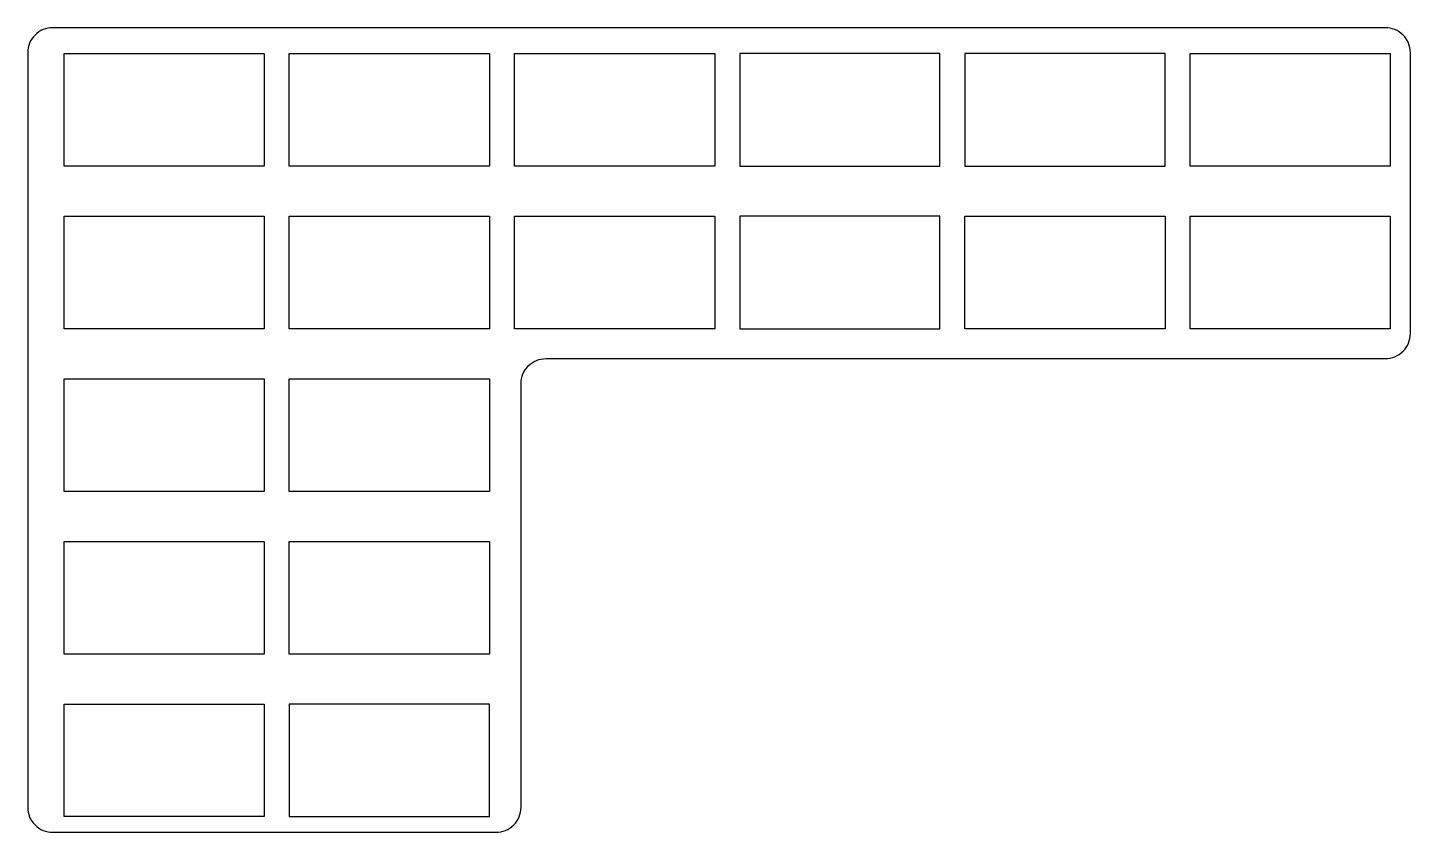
# Model space of a CAD drawing. Header units: millimetres. Extents: x -61 to 49, y -59 to 5.
import ezdxf

# ---------------------------------------------------------------- set-up
doc = ezdxf.new("R2010")
doc.units = ezdxf.units.MM
doc.layers.get('0').update_dxf_attribs({"linetype": 'CONTINUOUS'})

msp = doc.modelspace()

# ---------------------------------------------------------------- linework, layer by layer
for p, q in [((-4.23, 3.33), (-4.23, -5.67)), ((11.77, 3.33), (-4.23, 3.33)), ((11.77, -5.67), (11.77, 3.33)), ((13.77, 3.33), (13.77, -5.67)), ((29.77, 3.33), (13.77, 3.33)), ((29.77, -5.67), (29.77, 3.33)), ((-4.23, -5.67), (11.77, -5.67)), ((13.77, -5.67), (29.77, -5.67)), ((11.77, -9.67), (-4.23, -9.67)), ((-4.23, -9.67), (-4.23, -18.67)), ((11.77, -18.67), (11.77, -9.67)), ((-4.23, -18.67), (11.77, -18.67)), ((-40.23, -48.67), (-40.23, -57.67)), ((-24.23, -48.67), (-40.23, -48.67)), ((-24.23, -57.67), (-24.23, -48.67)), ((-40.23, -57.67), (-24.23, -57.67))]:
    msp.add_line(p, q)
msp.add_lwpolyline([(-61.14, 3.4), (-61.14, -56.92, 0.414214), (-59.14, -58.92), (-23.71, -58.92, 0.414214), (-21.71, -56.92), (-21.71, -23.05, -0.414214), (-19.71, -21.05), (47.38, -21.05, 0.414214), (49.38, -19.05), (49.38, 3.4, 0.414214), (47.38, 5.4), (-59.14, 5.4, 0.414214)], format="xyb", close=True)
for points in [[(-42.23, 3.33), (-42.23, -5.67), (-58.23, -5.67), (-58.23, 3.33)], [(-24.23, 3.33), (-24.23, -5.67), (-40.23, -5.67), (-40.23, 3.33)], [(-22.23, -5.67), (-22.23, 3.33), (-6.23, 3.33), (-6.23, -5.67)], [(47.77, -5.67), (31.77, -5.67), (31.77, 3.33), (47.77, 3.33)], [(-42.23, -18.67), (-58.23, -18.67), (-58.23, -9.67), (-42.23, -9.67)], [(-40.23, -18.67), (-40.23, -9.67), (-24.23, -9.67), (-24.23, -18.67)], [(-6.23, -18.67), (-22.23, -18.67), (-22.23, -9.67), (-6.23, -9.67)], [(13.77, -9.67), (29.77, -9.67), (29.77, -18.67), (13.77, -18.67)], [(31.77, -9.67), (47.77, -9.67), (47.77, -18.67), (31.77, -18.67)], [(-42.23, -22.67), (-42.23, -31.67), (-58.23, -31.67), (-58.23, -22.67)], [(-40.23, -31.67), (-40.23, -22.67), (-24.23, -22.67), (-24.23, -31.67)], [(-42.23, -44.67), (-58.23, -44.67), (-58.23, -35.67), (-42.23, -35.67)], [(-24.23, -35.67), (-24.23, -44.67), (-40.23, -44.67), (-40.23, -35.67)], [(-42.23, -48.67), (-42.23, -57.67), (-58.23, -57.67), (-58.23, -48.67)]]:
    msp.add_lwpolyline(points, close=True)

doc.saveas('drawing.dxf')
